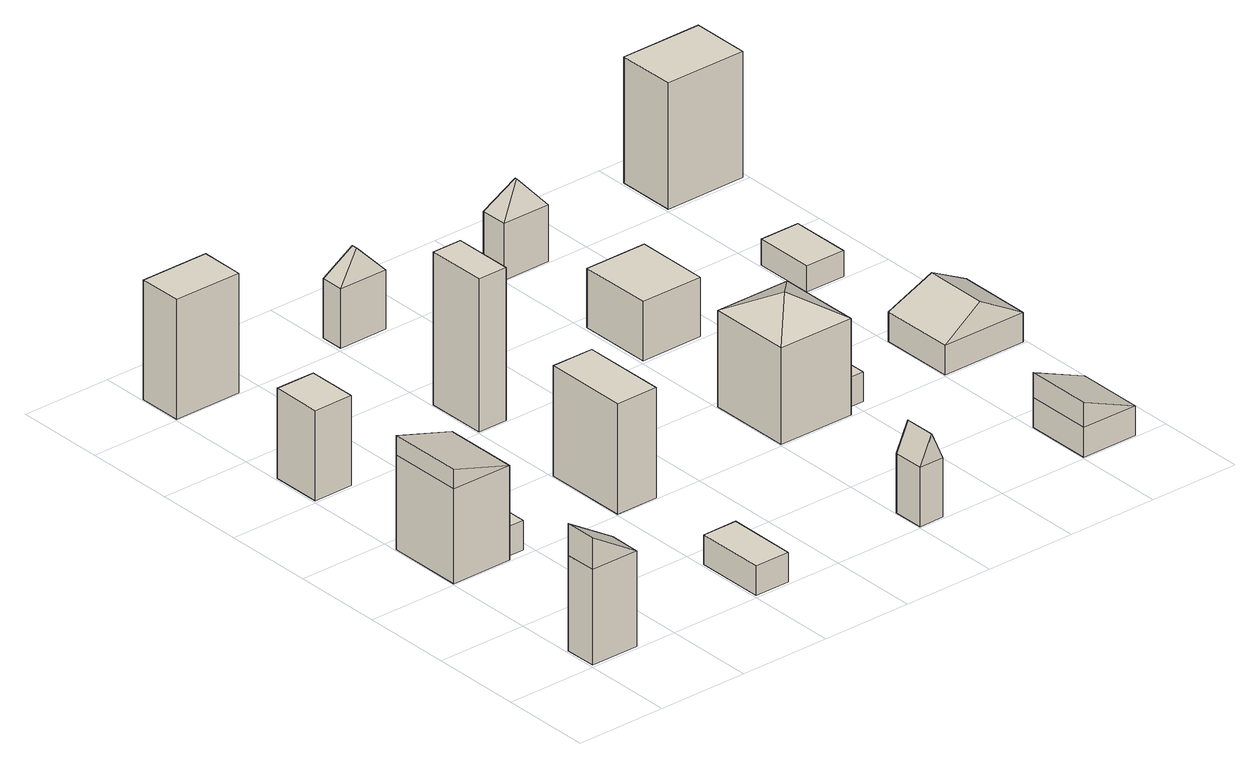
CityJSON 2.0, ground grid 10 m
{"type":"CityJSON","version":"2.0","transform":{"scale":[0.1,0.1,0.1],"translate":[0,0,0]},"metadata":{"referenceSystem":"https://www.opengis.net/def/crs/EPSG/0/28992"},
"CityObjects":{
"building1":{"type":"Building","attributes":{"roofType":"Shed","yearOfConstruction":1953,"function":"Industrial","storeysAboveGround":3},"geometry":[{"type":"MultiSurface","lod":"2","boundaries":[[[0,1,2,3]],[[4,0,3,5]],[[3,2,6,5]],[[4,7,1,0]],[[5,6,7,4]],[[7,1,2,6]],[[2,1,8,9]],[[2,9,6]],[[7,8,1]],[[9,8,7,6]]]}]},
"building2":{"type":"Building","attributes":{"roofType":"Shed","yearOfConstruction":1951,"function":"Industrial","storeysAboveGround":3},"geometry":[{"type":"MultiSurface","lod":"2","boundaries":[[[10,11,12,13]],[[14,15,11,10]],[[16,15,14,17]],[[11,15,16,12]],[[13,12,16,17,18,19,20,21]],[[22,18,17,14,10,13,21,23]],[[21,20,24,23]],[[22,25,19,18]],[[23,24,25,22]],[[25,19,20,24]],[[20,19,26,27]],[[20,27,24]],[[25,26,19]],[[27,26,25,24]]]}]},
"building3":{"type":"Building","attributes":{"roofType":"Flat","yearOfConstruction":1987,"function":"Residential","storeysAboveGround":3},"geometry":[{"type":"Solid","lod":"2","boundaries":[[[[28,29,30,31]],[[32,28,31,33]],[[31,30,34,33]],[[32,35,29,28]],[[33,34,35,32]],[[30,29,35,34]]]]}]},
"building4":{"type":"Building","attributes":{"roofType":"Flat","yearOfConstruction":2014,"function":"Industrial","storeysAboveGround":4},"geometry":[{"type":"Solid","lod":"2","boundaries":[[[[36,37,38,39]],[[40,36,39,41]],[[39,38,42,41]],[[40,43,37,36]],[[41,42,43,40]],[[38,37,43,42]]]]}]},
"building5":{"type":"Building","attributes":{"roofType":"Flat","yearOfConstruction":1946,"function":"Industrial","storeysAboveGround":1},"geometry":[{"type":"Solid","lod":"2","boundaries":[[[[44,45,46,47]],[[48,44,47,49]],[[47,46,50,49]],[[48,51,45,44]],[[49,50,51,48]],[[46,45,51,50]]]]}]},
"building6":{"type":"Building","attributes":{"roofType":"Flat","yearOfConstruction":1975,"function":"Industrial","storeysAboveGround":4},"geometry":[{"type":"Solid","lod":"2","boundaries":[[[[52,53,54,55]],[[56,52,55,57]],[[55,54,58,57]],[[56,59,53,52]],[[57,58,59,56]],[[54,53,59,58]]]]}]},
"building7":{"type":"Building","attributes":{"roofType":"Flat","yearOfConstruction":1951,"function":"Industrial","storeysAboveGround":5},"geometry":[{"type":"Solid","lod":"2","boundaries":[[[[60,61,62,63]],[[64,60,63,65]],[[63,62,66,65]],[[64,67,61,60]],[[65,66,67,64]],[[62,61,67,66]]]]}]},
"building8":{"type":"Building","attributes":{"roofType":"Hipped","yearOfConstruction":2006,"function":"Industrial","storeysAboveGround":2},"geometry":[{"type":"Solid","lod":"2","boundaries":[[[[68,69,70,71]],[[72,68,71,73]],[[71,70,74,73]],[[72,75,69,68]],[[73,74,75,72]],[[70,76,74]],[[69,77,76,70]],[[75,77,69]],[[74,76,77,75]]]]}]},
"building9":{"type":"Building","attributes":{"roofType":"Gabled","yearOfConstruction":1976,"function":"Residential","storeysAboveGround":2},"geometry":[{"type":"Solid","lod":"2","boundaries":[[[[78,79,80,81]],[[82,78,81,83]],[[81,80,84,83]],[[82,85,79,78]],[[83,84,85,82]],[[80,86,84]],[[79,87,86,80]],[[85,87,79]],[[84,86,87,85]]]]}]},
"building10":{"type":"Building","attributes":{"roofType":"Pyramidal","yearOfConstruction":2006,"function":"Residential","storeysAboveGround":3},"geometry":[{"type":"MultiSurface","lod":"2","boundaries":[[[88,89,90,91]],[[92,93,89,88]],[[94,93,92,95]],[[89,93,94,90]],[[91,90,94,95,96,97,98,99]],[[100,96,95,92,88,91,99,101]],[[99,98,102,101]],[[100,103,97,96]],[[101,102,103,100]],[[103,97,98,102]],[[98,104,102]],[[97,104,98]],[[103,104,97]],[[102,104,103]]]}]},
"building11":{"type":"Building","attributes":{"roofType":"Flat","yearOfConstruction":1948,"function":"Residential","storeysAboveGround":2},"geometry":[{"type":"Solid","lod":"2","boundaries":[[[[105,106,107,108]],[[109,110,106,105]],[[111,110,109,112]],[[106,110,111,107]],[[108,107,111,112,113,114,115,116]],[[117,113,112,109,105,108,116,118]],[[116,115,119,118]],[[117,120,114,113]],[[118,119,120,117]],[[115,114,120,119]]]]}]},
"building12":{"type":"Building","attributes":{"roofType":"Hipped","yearOfConstruction":1989,"function":"Residential","storeysAboveGround":2},"geometry":[{"type":"Solid","lod":"2","boundaries":[[[[121,122,123,124]],[[125,121,124,126]],[[124,123,127,126]],[[125,128,122,121]],[[126,127,128,125]],[[123,129,127]],[[122,130,129,123]],[[128,130,122]],[[127,129,130,128]]]]}]},
"building13":{"type":"Building","attributes":{"roofType":"Shed","yearOfConstruction":1952,"function":"Residential","storeysAboveGround":1},"geometry":[{"type":"MultiSurface","lod":"2","boundaries":[[[131,132,133,134]],[[135,131,134,136]],[[134,133,137,136]],[[135,138,132,131]],[[136,137,138,135]],[[138,132,133,137]],[[133,132,139,140]],[[133,140,137]],[[138,139,132]],[[140,139,138,137]]]}]},
"building14":{"type":"Building","attributes":{"roofType":"Hipped","yearOfConstruction":1992,"function":"Residential","storeysAboveGround":1},"geometry":[{"type":"Solid","lod":"2","boundaries":[[[[141,142,143,144]],[[145,141,144,146]],[[144,143,147,146]],[[145,148,142,141]],[[146,147,148,145]],[[143,149,147]],[[142,150,149,143]],[[148,150,142]],[[147,149,150,148]]]]}]},
"building15":{"type":"Building","attributes":{"roofType":"Flat","yearOfConstruction":1979,"function":"Residential","storeysAboveGround":1},"geometry":[{"type":"Solid","lod":"2","boundaries":[[[[151,152,153,154]],[[155,151,154,156]],[[154,153,157,156]],[[155,158,152,151]],[[156,157,158,155]],[[153,152,158,157]]]]}]},
"building16":{"type":"Building","attributes":{"roofType":"Flat","yearOfConstruction":1964,"function":"Residential","storeysAboveGround":4},"geometry":[{"type":"Solid","lod":"2","boundaries":[[[[159,160,161,162]],[[163,159,162,164]],[[162,161,165,164]],[[163,166,160,159]],[[164,165,166,163]],[[161,160,166,165]]]]}]}
},
"vertices":[
[57,38,1],[57,38,104],[57,3,104],[57,3,1],[3,38,1],[3,3,1],[3,3,104],[3,38,104],[3,38,138],[3,3,138],
[92,208,1],[92,208,33],[70,208,33],[70,208,1],[92,247,1],[92,247,33],[70,247,33],[70,247,1],[70,285,1],[70,285,103],[70,202,103],[70,202,1],[2,285,1],[2,202,1],[2,202,103],[2,285,103],[2,285,124],[2,202,124],
[47,458,1],[47,458,98],[47,403,98],[47,403,1],[3,458,1],[3,403,1],[3,403,98],[3,458,98],
[78,650,1],[78,650,130],[78,602,130],[78,602,1],[2,650,1],[2,602,1],[2,602,130],[2,650,130],
[242,79,1],[242,79,33],[242,3,33],[242,3,1],[203,79,1],[203,3,1],[203,3,33],[203,79,33],
[249,295,1],[249,295,120],[249,202,120],[249,202,1],[202,295,1],[202,202,1],[202,202,120],[202,295,120],
[235,468,1],[235,468,166],[235,402,166],[235,402,1],[202,468,1],[202,402,1],[202,402,166],[202,468,166],
[259,629,1],[259,629,65],[259,604,65],[259,604,1],[204,629,1],[204,604,1],[204,604,65],[204,629,65],[231,613,95],[231,619,95],
[430,36,1],[430,36,65],[430,2,65],[430,2,1],[402,36,1],[402,2,1],[402,2,65],[402,36,65],[416,2,96],[416,36,96],
[512,214,1],[512,214,33],[487,214,33],[487,214,1],[512,258,1],[512,258,33],[487,258,33],[487,258,1],[487,294,1],[487,294,105],[487,202,105],[487,202,1],[402,294,1],[402,202,1],[402,202,105],[402,294,105],[445,248,129],
[482,440,1],[482,440,32],[474,440,32],[474,440,1],[482,449,1],[482,449,32],[474,449,32],[474,449,1],[474,485,1],[474,485,65],[474,404,65],[474,404,1],[404,485,1],[404,404,1],[404,404,65],[404,485,65],
[456,632,1],[456,632,62],[456,602,62],[456,602,1],[402,632,1],[402,602,1],[402,602,62],[402,632,62],[429,616,94],[429,618,94],
[665,75,1],[665,75,33],[665,2,33],[665,2,1],[602,75,1],[602,2,1],[602,2,33],[602,75,33],[602,75,60],[602,2,60],
[697,284,1],[697,284,33],[697,202,33],[697,202,1],[602,284,1],[602,202,1],[602,202,33],[602,284,33],[650,208,60],[650,278,60],
[648,469,1],[648,469,29],[648,403,29],[648,403,1],[603,469,1],[603,403,1],[603,403,29],[603,469,29],
[695,668,1],[695,668,137],[695,604,137],[695,604,1],[604,668,1],[604,604,1],[604,604,137],[604,668,137]
]}
